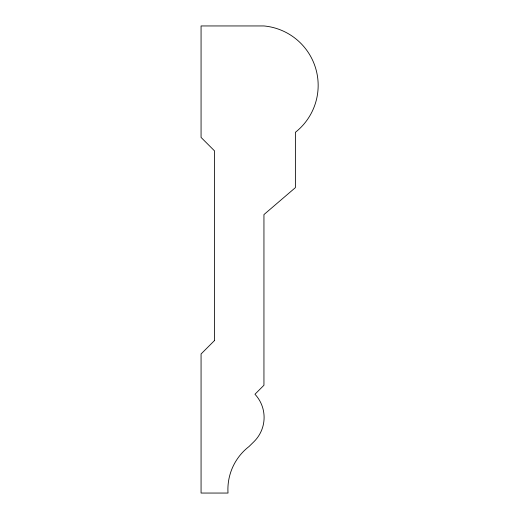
<?xml version="1.0" encoding="UTF-8"?>
<svg xmlns="http://www.w3.org/2000/svg" width="519" height="519" viewBox="0 0 519 519"><rect width="100%" height="100%" fill="white"/><g stroke="black" fill="none" stroke-linecap="round" stroke-linejoin="round"><path stroke-width="0.78" d="M214.542 340.503L201.067 353.977L201.067 493.05L228.016 493.05A54.229 54.229 0 0 1 249.023 446.528L254.044 441.585A34.007 34.007 0 0 0 254.959 394.239L263.944 385.26L263.944 214.587L295.382 187.638L295.382 132.313A59.698 59.698 0 0 0 263.944 25.95L201.067 25.95L201.067 137.431L214.542 150.906L214.542 340.503"/></g></svg>
